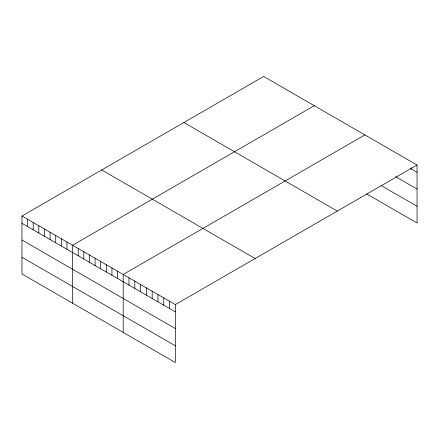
<?xml version="1.0" encoding="UTF-8"?>
<svg xmlns="http://www.w3.org/2000/svg" width="439" height="439" viewBox="0 0 439 439"><rect width="100%" height="100%" fill="white"/><g stroke="black" fill="none" stroke-linecap="round" stroke-linejoin="round"><path stroke-width="0.66" d="M417.05 165.037L175.353 304.578L175.353 362.532L21.95 273.963L21.95 216.01L263.647 76.468L417.05 165.037L417.05 222.99L366.631 193.879M314.269 105.695L72.572 245.236L72.572 303.19M364.891 134.921L123.194 274.463L123.194 332.416M410.097 168.313L417.05 172.324M395.605 176.665L417.05 189.044M381.118 185.527L417.05 206.27M183.886 122.519L337.289 211.088M101.711 169.964L255.114 258.527M21.95 216.01L175.353 304.578M21.95 223.303L175.353 311.866M21.95 240.018L175.353 328.586M21.95 257.243L175.353 345.811M411.255 167.654L411.255 168.982M169.558 301.231L169.558 308.524M163.763 297.889L163.763 305.176M157.969 294.542L157.969 301.829M152.174 291.194L152.174 298.487M146.379 287.847L146.379 295.14M140.584 284.505L140.584 291.792M134.789 281.158L134.789 288.445M128.995 277.81L128.995 285.103M117.57 271.22L117.57 278.507M111.945 267.971L111.945 275.258M106.32 264.722L106.32 272.015M100.696 261.474L100.696 268.767M95.071 258.231L95.071 265.518M89.446 254.982L89.446 262.27M83.822 251.734L83.822 259.021M78.197 248.485L78.197 255.778M66.947 241.993L66.947 249.281M61.323 238.745L61.323 246.032M55.698 235.496L55.698 242.783M50.073 232.247L50.073 239.54M44.449 228.999L44.449 236.292M38.824 225.756L38.824 233.043M33.199 222.507L33.199 229.795M27.575 219.259L27.575 226.546"/></g></svg>
